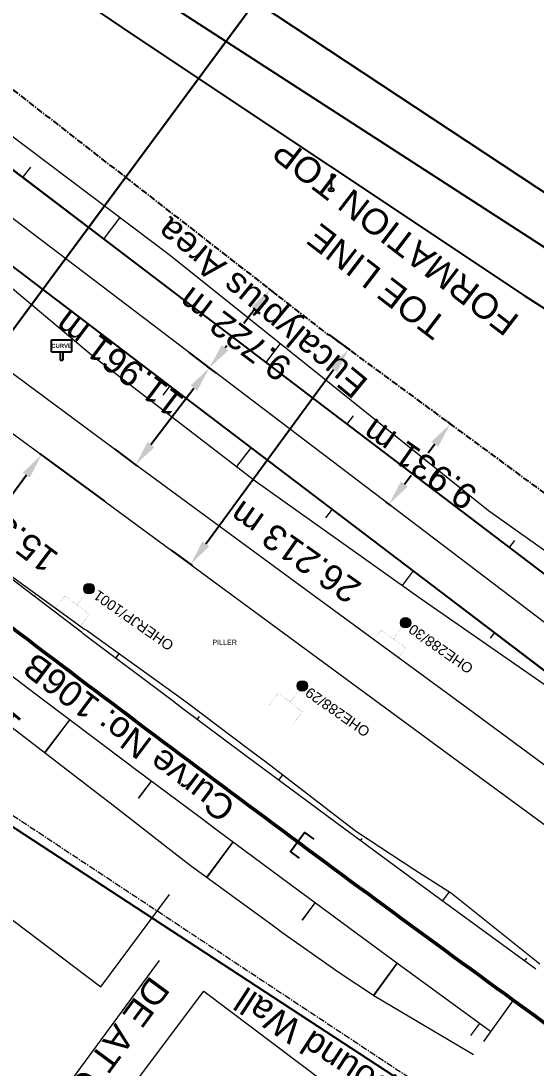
# Model space of a CAD drawing. Header units: metres. Extents: x 644418 to 1306172, y 3366650 to 6747308.
# Drawn here: x 653660.3 to 653710.9, y 3373181.7 to 3373284.4 of the extents above; entities that cross this region are included whole.
import ezdxf
from ezdxf.enums import TextEntityAlignment as Align

# ---------------------------------------------------------------- set-up
doc = ezdxf.new("R2010")
doc.units = ezdxf.units.M
doc.header["$MEASUREMENT"] = 0
doc.linetypes.add('CENTER', pattern=[2, 1.25, -0.25, 0.25, -0.25])
doc.linetypes.add('PHANTOM2', pattern=[1.25, 0.625, -0.125, 0.125, -0.125, 0.125, -0.125])
doc.layers.get('Defpoints').update_dxf_attribs({"lineweight": 0})
for name, color, linetype, lineweight in [('BOUNDARY DIMENTION', 10, 'Continuous', 0), ('Existing IR Track', 143, 'Continuous', 0), ('Existing Railway Boundary', 7, 'CENTER', 0), ('OHE MAST', 8, 'Continuous', 0), ('OHE MAST TEXT', 8, 'Continuous', 0), ('Prop TPTC Connecting line', 10, 'Continuous', 0), ('Prop- DN Curve_cont', 3, 'Continuous', 0), ('Proposed Curve_Details Connecting line', 10, 'Continuous', 0), ('PROPOSED DFCC TOE LINE', 239, 'Continuous', 0), ('PROPOSED DFCC TOE LINE - Connecting line', 239, 'Continuous', 0), ('PROPOSED DFCC TOE SLOPES', 239, 'Continuous', 0), ('PROPOSED DFCC TOE SLOPES - Connecting line', 239, 'Continuous', 0), ('PROPOSED DFCC TRACK', 1, 'Continuous', 0), ('PROPOSED GRADES IN PLAN FOR LINK LINE', 10, 'Continuous', 0)]:
    doc.layers.add(name, color=color, linetype=linetype, lineweight=lineweight)
for name, color, linetype in [('C-ROAD-CNTR-N', 92, 'Continuous'), ('COMPOUND_WALL', 251, 'Continuous'), ('CURVE_DETAILS', 251, 'Continuous'), ('DFCC Boundary', 6, 'CENTER'), ('Dimension', 10, 'Continuous'), ('IR PROPOSALS', 190, 'Continuous'), ('LAMP_POST', 7, 'Continuous'), ('MATCH LINE', 7, 'Continuous'), ('PROPOSED DFCC FORMATION LINE', 187, 'Continuous'), ('PROPOSED FORMATION LINE - Connecting line', 187, 'Continuous'), ('PROPOSED FORMATION LINE - PLAN', 187, 'Continuous'), ('SUB_ROAD_CENTRE', 34, 'Continuous'), ('SUB_ROAD_EDGE', 34, 'Continuous'), ('TBM_PILLAR', 251, 'Continuous'), ('TOPO_TEXT', 251, 'Continuous')]:
    doc.layers.add(name, color=color, linetype=linetype)
doc.styles.add('NB', font='swissbo.ttf', dxfattribs={"height": 1.5})
doc.styles.get("Standard").update_dxf_attribs({"font": 'arial.ttf'})
doc.styles.add('Style-Arial', font='arial.ttf')
doc.dimstyles.new('DIM', dxfattribs={"dimtxt": 2.5, "dimasz": 2.5, "dimexe": 0.18, "dimexo": 0.0625, "dimgap": 0.09, "dimtad": 0, "dimtih": 1, "dimtoh": 1, "dimdec": 3, "dimzin": 0, "dimdsep": 46, "dimtxsty": 'Standard', "dimcen": 0.09, "dimadec": 0, "dimazin": 0, "dimtfac": 1, "dimtdec": 3, "dimtofl": 0, "dimtmove": 0, "dimatfit": 3, "dimfxl": 1, "dimtolj": 1, "dimtzin": 0, "dimarcsym": 0})

# ---------------------------------------------------------------- blocks, each defined once
blk = doc.blocks.new('LP')
for points in [[(0, 0), (0, 1.5)], [(0.25, 1.35), (0.44, 1.35)]]:
    blk.add_lwpolyline(points)
for centre, radius, start, end in [((0.07, 0.99), 0.519, 57.6425, 97.3165), ((0.34, 1.33), 0.094, 11.7012, 168.0476)]:
    blk.add_arc(centre, radius, start, end)
blk.add_ellipse((0.35, 1.36), major_axis=(0.0017, 0.0438), ratio=0.461056, start_param=1.74022, end_param=4.575836)
at = {"extrusion": (0, 0, -1)}
blk.add_ellipse((0, 0.01), major_axis=(0.308, 0), ratio=0.400495, dxfattribs=at)
blk = doc.blocks.new('CURVE')
for p, q in [((-0.98, 0.82), (-0.98, 1.98)), ((-0.98, 1.98), (0.98, 1.98)), ((0.98, 1.98), (0.98, 0.82)), ((-0.98, 0.82), (0.98, 0.82)), ((-0.13, 0.82), (-0.13, 0)), ((-0.13, 0), (0.13, 0)), ((0.13, 0.82), (0.13, 0))]:
    blk.add_line(p, q)
at = {"style": 'NB', "width": 1.025371}
blk.add_text('CURVE', height=0.4, dxfattribs=at).set_placement((0, 1.4), align=Align.MIDDLE)
blk = doc.blocks.new('OHE MAST')
h = blk.add_hatch(color=256)
edge = h.paths.add_edge_path()
edge.add_arc((0, 0), 0.514, 0, 360)
at = {"const_width": 0.01, "flags": 128}
for points in [[(1.5, 3.5), (1.5, 2), (-1.5, 2), (-1.5, 3.5)], [(0, 2), (0, 0)]]:
    blk.add_lwpolyline(points, dxfattribs=at)
blk.add_circle((0, 0), 0.514)
blk = doc.blocks.new('*D1754')
at = {"layer": 'Defpoints', "color": 0, "transparency": 16777216}
for p in [(653676.73, 3373251.98), (653678.82, 3373250.38), (653669.49, 3373242.46)]:
    blk.add_point(p, dxfattribs=at)
at = {"layer": 'Dimension', "color": 0, "lineweight": -2, "transparency": 16777216}
for p, q in [((653676.78, 3373251.94), (653678.97, 3373250.27)), ((653673.09, 3373242.86), (653677.31, 3373248.39)), ((653669.54, 3373242.42), (653671.72, 3373240.76))]:
    blk.add_line(p, q, dxfattribs=at)
at = {"layer": 'Dimension', "color": 0, "transparency": 16777216}
for points in [[(653676.98, 3373248.65), (653677.64, 3373248.14), (653678.82, 3373250.38)], [(653672.76, 3373243.11), (653673.43, 3373242.6), (653671.58, 3373240.87)]]:
    blk.add_solid(points, dxfattribs=at)
at = {"layer": 'Dimension', "color": 0, "lineweight": 0, "transparency": 16777216, "insert": (653669.97, 3373250.77), "char_height": 2.5, "attachment_point": 5, "rotation": 143}
blk.add_mtext('\\A1;11.961 m', dxfattribs=at)
blk = doc.blocks.new('*D1499')
at = {"layer": 'Defpoints', "color": 0, "transparency": 16777216}
for p in [(653652.84, 3373229.92), (653643.05, 3373217.37), (653643.55, 3373216.98)]:
    blk.add_point(p, dxfattribs=at)
at = {"layer": 'Dimension', "color": 0, "lineweight": -2, "transparency": 16777216}
for p, q in [((653652.89, 3373229.88), (653653.48, 3373229.42)), ((653651.8, 3373227.56), (653645.09, 3373218.95)), ((653643.1, 3373217.33), (653643.69, 3373216.87))]:
    blk.add_line(p, q, dxfattribs=at)
at = {"layer": 'Dimension', "color": 0, "transparency": 16777216}
for points in [[(653651.47, 3373227.82), (653652.13, 3373227.3), (653653.34, 3373229.53)], [(653644.76, 3373219.21), (653645.42, 3373218.7), (653643.55, 3373216.98)]]:
    blk.add_solid(points, dxfattribs=at)
at = {"layer": 'Dimension', "color": 0, "lineweight": 0, "transparency": 16777216, "insert": (653654.17, 3373219.54), "char_height": 2.5, "attachment_point": 5, "rotation": 140}
blk.add_mtext('\\A1;15.915 m', dxfattribs=at)
blk = doc.blocks.new('*D1504')
at = {"layer": 'Defpoints', "color": 0, "transparency": 16777216}
for p in [(653662.34, 3373241.86), (653668.61, 3373237.26), (653659.5, 3373224.86)]:
    blk.add_point(p, dxfattribs=at)
at = {"layer": 'Dimension', "color": 0, "lineweight": -2, "transparency": 16777216}
for p, q in [((653668.55, 3373237.3), (653662.19, 3373241.97)), ((653660.86, 3373239.85), (653658.44, 3373236.56)), ((653654.71, 3373231.47), (653656.83, 3373234.35)), ((653659.45, 3373224.89), (653653.08, 3373229.56))]:
    blk.add_line(p, q, dxfattribs=at)
at = {"layer": 'Dimension', "color": 0, "transparency": 16777216}
for points in [[(653660.52, 3373240.1), (653661.2, 3373239.6), (653662.34, 3373241.86)], [(653654.37, 3373231.72), (653655.04, 3373231.22), (653653.23, 3373229.46)]]:
    blk.add_solid(points, dxfattribs=at)
at = {"layer": 'Dimension', "color": 0, "lineweight": 0, "transparency": 16777216, "insert": (653657.63, 3373235.46), "char_height": 2.5, "attachment_point": 5, "rotation": 143}
blk.add_mtext('\\A1;15.393 m', dxfattribs=at)
blk = doc.blocks.new('*D1652')
at = {"layer": 'BOUNDARY DIMENTION', "color": 0, "lineweight": -2, "transparency": 16777216}
for p, q in [((653702.16, 3373245.13), (653702.63, 3373244.78)), ((653700.97, 3373242.9), (653700.3, 3373242.03)), ((653697.97, 3373238.98), (653698.64, 3373239.86)), ((653696.13, 3373237.25), (653696.6, 3373236.89))]:
    blk.add_line(p, q, dxfattribs=at)
at = {"layer": 'BOUNDARY DIMENTION', "color": 0, "transparency": 16777216}
for points in [[(653700.64, 3373243.15), (653701.3, 3373242.65), (653702.49, 3373244.89)], [(653697.64, 3373239.24), (653698.3, 3373238.73), (653696.45, 3373237)]]:
    blk.add_solid(points, dxfattribs=at)
at = {"layer": 'Defpoints', "color": 0, "transparency": 16777216}
for p in [(653702.11, 3373245.17), (653702.49, 3373244.89), (653696.08, 3373237.28)]:
    blk.add_point(p, dxfattribs=at)
at = {"layer": 'BOUNDARY DIMENTION', "color": 0, "transparency": 16777216, "insert": (653699.47, 3373240.94), "char_height": 2.5, "attachment_point": 5, "rotation": 145}
blk.add_mtext('\\A1;9.931 m', dxfattribs=at)
blk = doc.blocks.new('*D1866')
at = {"layer": 'Defpoints', "color": 0, "linetype": 'Continuous', "ltscale": 0.5, "transparency": 16777216}
for p in [(653690.55, 3373253.66), (653692.51, 3373252.23), (653675.03, 3373232.54)]:
    blk.add_point(p, dxfattribs=at)
at = {"layer": 'DFCC Boundary', "color": 0, "linetype": 'Continuous', "lineweight": -2, "ltscale": 0.5, "transparency": 16777216}
for p, q in [((653690.6, 3373253.63), (653692.65, 3373252.12)), ((653678.47, 3373233.12), (653691.03, 3373250.21)), ((653675.08, 3373232.5), (653677.14, 3373230.99))]:
    blk.add_line(p, q, dxfattribs=at)
at = {"layer": 'DFCC Boundary', "color": 0, "linetype": 'Continuous', "ltscale": 0.5, "transparency": 16777216}
for points in [[(653690.69, 3373250.46), (653691.36, 3373249.97), (653692.51, 3373252.23)], [(653678.14, 3373233.36), (653678.81, 3373232.87), (653676.99, 3373231.1)]]:
    blk.add_solid(points, dxfattribs=at)
at = {"layer": 'DFCC Boundary', "color": 0, "linetype": 'Continuous', "ltscale": 0.5, "transparency": 16777216, "insert": (653687.25, 3373232.32), "char_height": 2.5, "attachment_point": 5, "rotation": 145}
blk.add_mtext('\\A1;26.213 m', dxfattribs=at)
blk = doc.blocks.new('*D1901')
at = {"layer": 'Defpoints', "color": 0, "transparency": 16777216}
for p in [(653684.8, 3373258.07), (653685.55, 3373257.49), (653679.58, 3373249.81)]:
    blk.add_point(p, dxfattribs=at)
at = {"layer": 'Dimension', "color": 0, "lineweight": -2, "transparency": 16777216}
for p, q in [((653685.5, 3373257.53), (653684.66, 3373258.18)), ((653683.26, 3373256.1), (653682.21, 3373254.74)), ((653680.37, 3373252.37), (653680.54, 3373252.59)), ((653679.53, 3373249.85), (653678.69, 3373250.5))]:
    blk.add_line(p, q, dxfattribs=at)
at = {"layer": 'Dimension', "color": 0, "transparency": 16777216}
for points in [[(653682.94, 3373256.35), (653683.59, 3373255.84), (653684.8, 3373258.07)], [(653680.04, 3373252.62), (653680.7, 3373252.11), (653678.83, 3373250.39)]]:
    blk.add_solid(points, dxfattribs=at)
at = {"layer": 'Dimension', "color": 0, "lineweight": 0, "transparency": 16777216, "insert": (653681.33, 3373253.7), "char_height": 2.5, "attachment_point": 5, "rotation": 143}
blk.add_mtext('\\A1;9.722 m', dxfattribs=at)

msp = doc.modelspace()

# ---------------------------------------------------------------- linework, layer by layer
at = {"layer": 'C-ROAD-CNTR-N', "color": 1, "linetype": 'Continuous', "lineweight": 50, "flags": 128}
msp.add_lwpolyline([(653708.6693, 3373188.3427), (653708.6693, 3373188.3427, -0.00555517), (653655.1861, 3373228.1309), (653651.2102, 3373231.1629), (653647.2388, 3373234.2006), (653643.2713, 3373237.2433), (653639.3068, 3373240.2902), (653635.345, 3373243.3404), (653631.385, 3373246.393), (653627.4263, 3373249.4473), (653623.4682, 3373252.5024), (653615.8844, 3373258.3565)], format="xyb", dxfattribs=at)
at = {"layer": 'C-ROAD-CNTR-N', "color": 190, "linetype": 'Continuous', "lineweight": 50, "flags": 128}
msp.add_lwpolyline([(653708.6701, 3373188.3422, -0.00555533), (653655.1854, 3373228.1314)], format="xyb", dxfattribs=at)
msp.add_lwpolyline([(653711.8028, 3373186.0683), (653710.7582, 3373186.8258), (653709.714, 3373187.5838), (653708.6701, 3373188.3422)], dxfattribs=at)
at = {"layer": 'COMPOUND_WALL', "linetype": 'Continuous'}
msp.add_polyline3d([(653536.804, 3373295.027, 269.954), (653585.704, 3373258.966, 269.671), (653640.424, 3373217.815, 269.355), (653709.645, 3373172.602, 269.692), (653678.63, 3373132.646, 269.384)], dxfattribs=at)
at = {"layer": 'DFCC Boundary', "ltscale": 0.5, "flags": 128}
msp.add_lwpolyline([(655695.597, 3371812.1897), (655640.8822, 3371912.823), (655580.0449, 3371996.7158), (655509.7792, 3372062.0857), (655426.9534, 3372113.9756), (655342.6069, 3372167.9462), (655257.8854, 3372221.2222), (655173.2688, 3372275.363), (655087.3459, 3372327.2788), (655002.8598, 3372380.6107), (654914.5097, 3372429.9473), (654741.1355, 3372529.4419), (654650.033, 3372576.4159), (654568.6995, 3372626.155), (654571.9877, 3372630.6369), (654391.4686, 3372756.327), (654377.1337, 3372736.8494), (654004.4289, 3373016.6995), (654007.7887, 3373020.6424), (653690.5739, 3373253.6486), (653690.5425, 3373253.6059), (653433.8132, 3373453.1485), (653440.7668, 3373462.5592), (653208.8394, 3373636.5534), (653216.1698, 3373646.5105), (653142.1983, 3373700.8896), (653053.6963, 3373771.1122), (652994.4341, 3373810.5255), (652929.3691, 3373859.5713), (652860.9168, 3373902.1103), (652749.6028, 3373984.4705), (652631.2396, 3374070.7175), (652636.2281, 3374078.1704), (652537.912, 3374145.7283), (652392.904, 3374241.2711), (652388.7719, 3374235.6812), (652308.569, 3374304.8076), (652315.9256, 3374314.7669), (652103.9815, 3374448.7876), (652083.1937, 3374464.1943), (652072.7494, 3374471.9329), (652052.3219, 3374487.0684), (652038.1897, 3374497.5387), (652024.0173, 3374508.0388), (652009.8347, 3374518.5254), (651995.6683, 3374529), (651981.7515, 3374539.2836), (651967.8828, 3374549.5317), (651954.6903, 3374559.2866), (651941.4997, 3374569.04), (651923.9377, 3374582.0168), (651906.3215, 3374595.0337), (651892.0868, 3374605.5547), (651877.7985, 3374616.1153), (651861.6288, 3374628.0564), (651845.5071, 3374639.9619), (651829.5757, 3374651.7544), (651824.7911, 3374655.296), (651813.6747, 3374663.5244), (651797.4592, 3374675.4968), (651792.6217, 3374679.0685), (651809.3453, 3374701.6999), (651798.0335, 3374710.0518), (651782.3495, 3374721.6444), (651766.6655, 3374733.2369), (651750.5163, 3374745.1875), (651734.3118, 3374757.179), (651717.3274, 3374769.6994), (651700.4625, 3374782.1317), (651684.6001, 3374793.8578), (651668.5938, 3374805.6902), (651652.6806, 3374817.4203), (651636.8173, 3374829.1137), (651620.9269, 3374840.8662), (651604.9647, 3374852.6718), (651588.7459, 3374864.6312), (651572.5882, 3374876.5455), (651556.6943, 3374888.2868), (651540.8409, 3374899.9983), (651524.5553, 3374912.0488), (651508.2568, 3374924.109), (651492.7938, 3374935.5157), (651477.3997, 3374946.8715), (651461.3291, 3374958.7436), (651445.2311, 3374970.6359), (651429.3555, 3374982.3615), (651413.4375, 3374994.1184), (651396.6322, 3375006.522), (651379.7761, 3375018.963), (651363.6644, 3375030.8565), (651352.7728, 3375038.8965), (651331.6522, 3375054.4784), (651315.7738, 3375066.1947), (651299.7306, 3375078.0412), (651283.6239, 3375089.9346), (651273.9044, 3375097.1057), (651264.2377, 3375104.2378), (651243.4187, 3375119.6324), (651222.5077, 3375135.095), (651201.5462, 3375150.5784), (651180.4926, 3375166.1298), (651161.7365, 3375179.9701), (651143.0969, 3375193.7244), (651126.6442, 3375205.9373), (651110.0563, 3375218.2505), (651088.7204, 3375233.9244), (651067.5473, 3375249.4788), (651049.4448, 3375262.8672), (651031.0656, 3375276.4601), (651013.3004, 3375289.5618), (650995.6557, 3375302.5748), (650975.556, 3375317.4171), (650955.4878, 3375332.2363), (650948.8014, 3375337.1771), (650951.4372, 3375340.7501), (650937.0874, 3375351.3535), (650916.0918, 3375366.8677), (650897.9224, 3375380.2929), (650879.805, 3375393.6796), (650866.8386, 3375403.2309), (650853.9116, 3375412.7532), (650835.5886, 3375426.289), (650817.2946, 3375439.8035), (650797.968, 3375454.1206), (650778.7222, 3375468.3781), (650760.7655, 3375481.6337), (650742.8011, 3375494.8949), (650723.0807, 3375509.4255), (650703.3693, 3375523.9495), (650688.6613, 3375534.8372), (650673.8463, 3375545.804), (650653.7938, 3375560.6295), (650633.6894, 3375575.4932), (650612.6421, 3375591.0542), (650592.0153, 3375606.3042), (650570.0328, 3375622.5591), (650548.5001, 3375638.4814), (650530.5234, 3375651.793), (650512.3606, 3375665.2423), (650494.7465, 3375678.2665), (650476.9008, 3375691.462), (650459.2976, 3375704.4721), (650441.3132, 3375717.7633), (650427.1261, 3375728.1319), (650413.8099, 3375737.864), (650402.677, 3375746.2697), (650389.8486, 3375755.6668), (650377.7322, 3375764.5425), (650360.7275, 3375777.1141), (650343.7744, 3375789.6482), (650325.0342, 3375803.5254), (650306.3109, 3375817.39), (650287.6225, 3375831.2124), (650268.717, 3375845.1957), (650250.337, 3375858.8009), (650231.8256, 3375872.5033), (650215.4559, 3375884.6355), (650199.261, 3375896.6381), (650189.9351, 3375903.5429), (650184.6476, 3375907.4517), (650170.3331, 3375918.0338), (650153.2211, 3375930.7288), (650135.9365, 3375943.5518), (650119.2313, 3375955.9159), (650102.3769, 3375968.3905), (650085.2738, 3375981.0461), (650068.2078, 3375993.6742), (650052.7787, 3376005.1011), (650037.4384, 3376016.4621), (650022.1728, 3376027.766), (650006.9632, 3376039.0283), (649974.7512, 3376062.8762), (649961.4537, 3376072.7117), (649948.2091, 3376082.508), (649944.476, 3376085.2722), (649918.728, 3376050.5341), (649909.4316, 3376057.4177), (649896.4092, 3376067.0604), (649893.7832, 3376069.0128), (649891.1645, 3376070.9437), (649888.4639, 3376072.9569), (649875.744, 3376082.3694), (649867.5551, 3376088.4016), (649853.4118, 3376098.8745), (649839.2513, 3376109.3603), (649829.0749, 3376116.9005), (649827.2194, 3376118.2675), (649818.0867, 3376125.0366), (649808.8566, 3376131.8779), (649793.2502, 3376143.4201), (649777.6288, 3376154.9733), (649763.6321, 3376165.3144), (649749.5741, 3376175.7007), (649733.9228, 3376187.2754), (649718.3343, 3376198.8036), (649705.3241, 3376208.4391), (649692.3703, 3376218.0327), (649678.0208, 3376228.6769), (649663.5747, 3376239.3366), (649646.4625, 3376252.0623), (649634.6272, 3376260.744), (649624.9192, 3376267.9946), (649615.0208, 3376275.3876), (649599.9831, 3376286.4834), (649588.9857, 3376294.598), (649590.032, 3376296.0132), (649586.1685, 3376298.8639), (649569.3593, 3376311.3207), (649552.641, 3376323.7102), (649537.2353, 3376335.0739), (649521.9792, 3376346.327), (649506.2408, 3376358.0035), (649490.3575, 3376369.7875), (649475.7578, 3376380.5673), (649461.1933, 3376391.3211), (649445.4753, 3376402.9572), (649429.8494, 3376414.5253), (649414.4906, 3376425.9209), (649378.3483, 3376452.6365), (649368.4603, 3376459.9984), (649352.6509, 3376471.6682), (649336.6992, 3376483.4434), (649322.3941, 3376494.1037), (649307.6557, 3376505.0862), (649290.8736, 3376517.4208), (649273.972, 3376529.8435), (649258.1992, 3376541.4854), (649242.2966, 3376553.2232), (649226.5432, 3376564.8634), (649210.8826, 3376576.435), (649195.2207, 3376588.0769), (649179.5326, 3376599.7383), (649164.9134, 3376610.5118), (649150.5177, 3376621.1205), (649135.415, 3376632.3287), (649120.2337, 3376643.5954), (649107.8929, 3376652.6743), (649095.5927, 3376661.7234), (649079.5687, 3376673.5769), (649063.4846, 3376685.4748), (649046.5651, 3376697.9756), (649029.6506, 3376710.4727), (649013.3465, 3376722.5351), (648996.9805, 3376734.6431), (648980.3936, 3376746.8979), (648963.6626, 3376759.259), (648946.7453, 3376771.7643), (648929.6945, 3376784.3682), (648913.5118, 3376796.3614), (648897.2206, 3376808.435), (648876.2496, 3376823.9678), (648855.1325, 3376839.6089), (648839.3985, 3376851.2044), (648823.6596, 3376862.8037), (648806.187, 3376875.7235), (648788.7814, 3376888.5937), (648772.4766, 3376900.6763), (648756.1277, 3376912.7915), (648748.6058, 3376918.3049), (648733.321, 3376929.6306), (648718.1841, 3376940.8501), (648694.1574, 3376958.9078), (648686.9154, 3376964.1595), (648685.9321, 3376964.8321), (648667.95, 3376978.2197), (648649.3198, 3376992.1471), (648633.5557, 3377003.8368), (648617.684, 3377015.6038), (648613.3865, 3377018.7718), (648613.1308, 3377018.4261), (648605.39, 3377024.1325), (648593.439, 3377032.9404), (648576.5994, 3377045.3816), (648559.8787, 3377057.7351), (648542.9247, 3377070.3132), (648525.9483, 3377082.908), (648511.3109, 3377093.7409), (648496.5572, 3377104.6599), (648477.562, 3377118.7172), (648458.5464, 3377132.7896), (648451.3349, 3377138.2101), (648435.5918, 3377149.862), (648422.1096, 3377159.9046), (648408.3664, 3377170.0637), (648394.6863, 3377180.1761), (648381.6588, 3377189.818), (648368.6059, 3377199.4787), (648354.1188, 3377210.196), (648339.6473, 3377220.9017), (648325.8166, 3377231.1386), (648311.9735, 3377241.3853), (648297.2469, 3377252.2824), (648283.6168, 3377262.3688), (648282.6002, 3377260.9951), (648281.5015, 3377261.8082), (648268.446, 3377271.4578), (648255.3849, 3377281.1115), (648243.3023, 3377290.0413), (648231.5826, 3377298.7116), (648230.1246, 3377299.843), (648216.137, 3377310.1827), (648202.3989, 3377320.3379), (648187.9045, 3377331.0225), (648173.4524, 3377341.7035), (648159.964, 3377351.7009), (648146.3755, 3377361.7726), (648132.3698, 3377372.1252), (648118.3132, 3377382.5155), (648104.5683, 3377392.6752), (648090.8453, 3377402.8186), (648079.0331, 3377411.5788), (648067.1746, 3377420.3734), (648052.1864, 3377431.461), (648037.1291, 3377442.5999), (648023.4384, 3377452.7367), (648009.6421, 3377462.9518), (647998.5681, 3377471.1475), (647977.6651, 3377486.6371), (647970.8013, 3377491.7424), (647954.3046, 3377504.0127), (647940.5645, 3377514.1537), (647927.1436, 3377524.0583), (647912.5029, 3377534.9198), (647897.7662, 3377545.8524), (647883.3488, 3377556.5286), (647868.9785, 3377567.1699), (647855.3948, 3377577.2425), (647841.7032, 3377587.3948), (647828.8284, 3377596.8277), (647815.9828, 3377606.2395), (647798.869, 3377618.9232), (647787.996, 3377626.9816), (647769.1212, 3377640.9619), (647756.6675, 3377650.183), (647742.624, 3377660.5991), (647728.5049, 3377671.0713), (647713.635, 3377682.0926), (647698.699, 3377693.1628), (647681.9918, 3377705.517), (647665.4025, 3377717.7839), (647652.0515, 3377727.6811), (647638.8028, 3377737.5025), (647625.2604, 3377747.546), (647611.724, 3377757.585), (647601.846, 3377764.9047), (647586.5632, 3377776.2354), (647574.9107, 3377784.8659), (647552.1318, 3377801.7377), (647544.5766, 3377807.3492), (647531.2096, 3377817.2774), (647518.7824, 3377826.4783), (647506.3678, 3377835.6698), (647493.0662, 3377845.5438), (647479.7149, 3377855.4547), (647466.3541, 3377865.3556), (647452.9886, 3377875.26), (647440.1702, 3377884.755), (647427.3392, 3377894.2595), (647421.9004, 3377898.2902), (647422.4016, 3377898.9655), (647413.1507, 3377905.8213), (647398.5546, 3377916.6386), (647385.2867, 3377926.4568), (647372.1159, 3377936.2032), (647357.4127, 3377947.1112), (647351.2811, 3377951.6601), (647330.0092, 3377967.4105), (647317.4471, 3377976.6964), (647304.414, 3377986.3606), (647291.335, 3377996.0589), (647278.7541, 3378005.3917), (647266.0777, 3378014.7954), (647252.9457, 3378024.4462), (647239.9839, 3378033.9719), (647225.7512, 3378044.5255), (647211.5179, 3378055.0796), (647196.511, 3378066.208), (647181.4966, 3378077.3419), (647167.7872, 3378087.5064), (647154.0498, 3378097.6917), (647140.7668, 3378107.5414), (647127.4862, 3378117.3893), (647113.2521, 3378127.9375), (647099.0375, 3378138.4713), (647085.0268, 3378148.8592), (647070.9977, 3378159.2608), (647056.5444, 3378169.9697), (647042.0873, 3378180.6814), (647027.5624, 3378191.4464), (647013.0728, 3378202.1851), (646999.864, 3378211.9684), (646986.6741, 3378221.7376), (646973.6148, 3378231.4185), (646960.4875, 3378241.1499), (646945.7953, 3378252.0414), (646931.0256, 3378262.9902), (646930.6274, 3378263.2852), (646951.9475, 3378292.0562)], dxfattribs=at)
at = {"layer": 'Existing IR Track', "flags": 128}
for points in [[(653488.0181, 3373385.2114), (653502.3187, 3373373.5765), (653514.8655, 3373363.3663), (653526.7472, 3373353.6788), (653539.3869, 3373343.3734), (653562.4463, 3373324.6346), (653584.7334, 3373306.5234), (653599.0791, 3373295.3269), (653612.515, 3373284.8421), (653627.2485, 3373273.8156), (653641.8511, 3373262.8869), (653656.8126, 3373251.8275), (653671.4279, 3373241.0239), (653687.812, 3373229.0084), (653704.0966, 3373217.066), (653720.3476, 3373205.0837), (653737.0212, 3373192.7897), (653750.168, 3373183.1064), (653763.8414, 3373173.0355), (653778.0731, 3373162.5772), (653790.3904, 3373153.525), (653807.9167, 3373140.5838), (653823.359, 3373129.1813), (653840.4143, 3373116.5158)], [(653497.183, 3373366.6049), (653509.1645, 3373357.306), (653522.046, 3373347.2948), (653534.8533, 3373337.3416), (653558.4666, 3373319.2198), (653582.1685, 3373301.0301), (653595.8269, 3373290.8985), (653609.5143, 3373280.7456), (653624.3092, 3373269.8326), (653639.0859, 3373258.9329), (653653.9824, 3373247.9979), (653668.7717, 3373237.1416), (653684.9994, 3373225.2137), (653701.207, 3373213.3006), (653717.549, 3373201.3001), (653733.88, 3373189.3077), (653747.3972, 3373179.3615), (653760.8472, 3373169.4647), (653775.2992, 3373158.8304), (653789.6881, 3373148.2426), (653805.1404, 3373136.8348), (653820.6059, 3373125.4168), (653837.5601, 3373112.6674), (653852.5684, 3373101.3812)]]:
    msp.add_lwpolyline(points, dxfattribs=at)
at = {"layer": 'Existing Railway Boundary', "ltscale": 0.5, "flags": 128}
msp.add_lwpolyline([(653628.6761, 3373226.8733), (653732.0673, 3373158.5276), (653745.5485, 3373148.6735), (653760.0342, 3373138.0852), (653774.4401, 3373127.5551), (653789.912, 3373116.2084), (653805.3212, 3373104.9073), (653808.4889, 3373102.5409), (653885.8236, 3373046.775), (653937.5121, 3373009.0446), (654009.4624, 3372957.2326), (654019.5839, 3372949.8026), (654012.5033, 3372941.816), (654026.357, 3372930.6958)], dxfattribs=at)
at = {"layer": 'IR PROPOSALS'}
msp.add_lwpolyline([(653687.6697, 3373202.2645), (653686.7819, 3373202.9317), (653688.1825, 3373204.7954), (653689.0704, 3373204.1282)], dxfattribs=at)
at = {"layer": 'IR PROPOSALS', "lineweight": 13, "flags": 128}
msp.add_lwpolyline([(653649.5663, 3373159.1437), (653673.9436, 3373192.2438)], dxfattribs=at)
at = {"layer": 'MATCH LINE', "linetype": 'PHANTOM2', "ltscale": 15, "const_width": 0.2}
msp.add_lwpolyline([(653686.4526, 3373290.5199), (653614.1475, 3373192.7036)], dxfattribs=at)
at = {"layer": 'Prop TPTC Connecting line', "flags": 128}
msp.add_lwpolyline([(653708.6693, 3373188.3427), (653705.7296, 3373184.2982)], dxfattribs=at)
at = {"layer": 'Proposed Curve_Details Connecting line'}
msp.add_lwpolyline([(653706.5626, 3373167.9253), (653686.2094, 3373140.8986), (653657.9401, 3373162.1874), (653678.2933, 3373189.2142)], close=True, dxfattribs=at)
at = {"layer": 'PROPOSED DFCC FORMATION LINE', "lineweight": 0, "flags": 128}
for points in [[(653848.58, 3373126.1936), (653832.6516, 3373138.2886), (653816.7233, 3373150.3836), (653800.795, 3373162.4785), (653784.8666, 3373174.5735), (653768.9383, 3373186.6685), (653753.01, 3373198.7634), (653737.0816, 3373210.8584), (653721.1533, 3373222.9534), (653705.225, 3373235.0483), (653689.2966, 3373247.1433), (653673.3683, 3373259.2383), (653657.44, 3373271.3332), (653641.5116, 3373283.4282), (653625.5833, 3373295.5232), (653618.4361, 3373300.9503), (653609.655, 3373307.6181), (653602.5078, 3373313.0453), (653593.7266, 3373319.7131), (653577.7983, 3373331.8081), (653561.87, 3373343.903), (653545.9416, 3373355.998), (653530.0133, 3373368.093)], [(653844.0444, 3373120.2205), (653828.116, 3373132.3155), (653812.1877, 3373144.4104), (653796.2594, 3373156.5054), (653780.331, 3373168.6004), (653764.4027, 3373180.6953), (653748.4744, 3373192.7903), (653732.546, 3373204.8853), (653716.6177, 3373216.9802), (653700.6894, 3373229.0752), (653684.761, 3373241.1702), (653668.8327, 3373253.2651), (653652.9044, 3373265.3601), (653636.976, 3373277.4551), (653621.0477, 3373289.5501), (653613.9005, 3373294.9772), (653605.1194, 3373301.645), (653597.9722, 3373307.0721), (653589.191, 3373313.74), (653573.2627, 3373325.835), (653557.3344, 3373337.9299), (653541.406, 3373350.0249), (653525.4777, 3373362.1199)], [(653903.113, 3373084.8439), (653896.3954, 3373089.9483), (653892.4939, 3373092.9109), (653880.4669, 3373102.0435), (653864.5385, 3373114.1385), (653848.6102, 3373126.2335), (653832.6819, 3373138.3284), (653816.7535, 3373150.4234), (653800.8252, 3373162.5184), (653784.8969, 3373174.6133), (653768.9685, 3373186.7083), (653753.0402, 3373198.8033), (653737.1119, 3373210.8982), (653721.1835, 3373222.9932), (653705.2552, 3373235.0882), (653689.3269, 3373247.1831), (653673.3985, 3373259.2781), (653657.4702, 3373271.3731), (653641.5419, 3373283.468), (653625.6135, 3373295.563), (653618.4663, 3373300.9901), (653609.6852, 3373307.658)], [(653887.8978, 3373086.8582), (653875.8708, 3373095.9908), (653859.9424, 3373108.0857), (653844.0141, 3373120.1807), (653828.0858, 3373132.2757), (653812.1574, 3373144.3706), (653796.2291, 3373156.4656), (653780.3008, 3373168.5606), (653764.3725, 3373180.6555), (653748.4441, 3373192.7505), (653732.5158, 3373204.8455), (653716.5875, 3373216.9404), (653700.6591, 3373229.0354), (653684.7308, 3373241.1304), (653668.8025, 3373253.2253), (653652.8741, 3373265.3203), (653636.9458, 3373277.4153), (653621.0175, 3373289.5102), (653613.8702, 3373294.9374)]]:
    msp.add_lwpolyline(points, dxfattribs=at)
at = {"layer": 'PROPOSED DFCC TOE LINE', "lineweight": 0}
msp.add_lwpolyline([(653762.6534, 3373179.5545), (653747.7262, 3373191.8051), (653731.9407, 3373204.0881), (653716.0923, 3373216.2884), (653699.6285, 3373227.6782), (653683.33, 3373239.2857), (653667.4647, 3373251.4635), (653652.118, 3373264.3245), (653635.9709, 3373276.1314), (653620.5133, 3373288.8462), (653613.5508, 3373294.5167), (653605.0789, 3373301.5918), (653597.7651, 3373306.7994), (653589.1593, 3373313.6982), (653573.0567, 3373325.5636), (653557.0364, 3373337.5375), (653546.3632, 3373345.7988)], dxfattribs=at)
at = {"layer": 'PROPOSED DFCC TOE LINE', "lineweight": 0, "flags": 128}
msp.add_lwpolyline([(653581.1564, 3373329.8292), (653593.9245, 3373319.9737), (653602.7128, 3373313.3153), (653610.1499, 3373308.2699), (653619.6339, 3373302.5277), (653626.875, 3373297.2243), (653643.0383, 3373285.4387), (653659.0343, 3373273.4329), (653675.0205, 3373261.4141), (653690.6389, 3373248.9109), (653706.2449, 3373236.3915), (653722.5721, 3373224.8218), (653736.8565, 3373212.2513)], dxfattribs=at)
at = {"layer": 'PROPOSED DFCC TOE LINE - Connecting line', "lineweight": 0, "flags": 128}
for points in [[(653618.5076, 3373261.7548), (653619.2099, 3373261.2377), (653626.0935, 3373255.9033), (653635.0268, 3373249.001), (653636.6442, 3373247.7563), (653647.2054, 3373239.6331), (653650.8735, 3373236.8244), (653657.5775, 3373231.272), (653666.5607, 3373224.7558), (653666.7214, 3373224.6683), (653675.5968, 3373218.3128), (653676.5388, 3373217.6104), (653682.8445, 3373212.8806), (653684.4731, 3373211.6584), (653692.4442, 3373205.5319), (653693.2664, 3373204.8909), (653699, 3373201.141), (653702.5988, 3373198.8567), (653711.262, 3373191.9099)], [(653704.7706, 3373182.9787), (653695.1275, 3373188.6569), (653691.5633, 3373191.0186), (653685.9437, 3373194.9713), (653685.109, 3373195.6025), (653676.9601, 3373201.5594), (653675.3311, 3373202.7954), (653669.092, 3373207.6692), (653668.1559, 3373208.3877), (653659.4784, 3373215.0801), (653659.3347, 3373215.1914), (653650.8477, 3373222.4325), (653644.0113, 3373227.8592), (653640.3901, 3373230.7498), (653636.8357, 3373233.4771), (653635.5182, 3373231.7625), (653627.8008, 3373237.6928), (653629.1216, 3373239.4116), (653628.1963, 3373240.1426), (653618.547, 3373246.1272), (653611.6178, 3373251.4024), (653610.975, 3373251.9966)]]:
    msp.add_lwpolyline(points, dxfattribs=at)
at = {"layer": 'PROPOSED DFCC TOE SLOPES', "linetype": 'Continuous', "lineweight": 0, "flags": 128}
for points in [[(653660.4825, 3373269.0229), (653661.2852, 3373270.08)], [(653668.4467, 3373262.9755), (653670.081, 3373265.1278)], [(653676.4108, 3373256.928), (653677.2073, 3373257.9769)], [(653684.375, 3373250.8805), (653685.813, 3373252.7743)], [(653692.3392, 3373244.833), (653692.9795, 3373245.6763)], [(653700.3033, 3373238.7855), (653701.4229, 3373240.2598)], [(653708.2675, 3373232.738), (653708.8156, 3373233.4598)]]:
    msp.add_lwpolyline(points, dxfattribs=at)
at = {"layer": 'PROPOSED DFCC TOE SLOPES', "flags": 128}
for points in [[(653666.9916, 3373254.6632), (653665.6908, 3373252.9501)], [(653674.9557, 3373248.6157), (653674.2596, 3373247.699)], [(653682.9199, 3373242.5682), (653681.4962, 3373240.6933)], [(653690.8841, 3373236.5207), (653690.2397, 3373235.6722)], [(653698.8482, 3373230.4733), (653697.7446, 3373229.0199)], [(653706.8124, 3373224.4258), (653706.3849, 3373223.8628)]]:
    msp.add_lwpolyline(points, dxfattribs=at)
at = {"layer": 'PROPOSED DFCC TOE SLOPES - Connecting line', "flags": 128}
for points in [[(653661.68, 3373227.9123), (653661.7739, 3373228.0361)], [(653669.6477, 3373221.8886), (653669.9826, 3373222.333)], [(653665.0993, 3373215.8625), (653662.6554, 3373212.6299)], [(653665.1087, 3373215.8554), (653662.6747, 3373212.615)], [(653677.6332, 3373215.8905), (653677.8486, 3373216.1784)], [(653685.6408, 3373209.9218), (653686.0376, 3373210.4559)], [(653673.1044, 3373209.8496), (653671.8464, 3373208.1749)], [(653673.1156, 3373209.8412), (653671.8636, 3373208.1616)], [(653681.1333, 3373203.8649), (653678.549, 3373200.3979)], [(653681.1427, 3373203.858), (653678.5692, 3373200.3831)], [(653693.667, 3373203.9774), (653693.8291, 3373204.1971)], [(653701.7129, 3373198.0614), (653702.3917, 3373198.9881)], [(653689.1787, 3373197.9064), (653687.9101, 3373196.1934)], [(653689.1893, 3373197.8986), (653687.9267, 3373196.1815)], [(653697.2458, 3373191.9747), (653694.9115, 3373188.8001)], [(653697.2568, 3373191.9666), (653694.9348, 3373188.7846)], [(653709.7806, 3373192.174), (653709.9928, 3373192.4657)], [(653705.3347, 3373186.0718), (653704.4605, 3373184.8739)], [(653705.3441, 3373186.065), (653704.4742, 3373184.8652)]]:
    msp.add_lwpolyline(points, dxfattribs=at)
at = {"layer": 'PROPOSED DFCC TRACK', "color": 12, "flags": 128}
msp.add_lwpolyline([(653890.1959, 3373089.8846), (653472.2157, 3373407.2722)], dxfattribs=at)
at = {"layer": 'PROPOSED FORMATION LINE - Connecting line', "lineweight": 0, "flags": 128}
for points in [[(653710.874, 3373191.3762), (653701.9102, 3373197.9166), (653698.4799, 3373200.4331), (653692.9706, 3373204.4903), (653692.1322, 3373205.1095), (653684.0555, 3373211.097), (653682.4218, 3373212.3132), (653676.1054, 3373217.0318), (653675.1648, 3373217.7367), (653666.4433, 3373224.3001), (653666.2989, 3373224.4092), (653657.4577, 3373231.1146), (653650.5436, 3373236.3933), (653646.876, 3373239.2038), (653636.314, 3373247.3278), (653634.6975, 3373248.574), (653625.7597, 3373255.4709), (653618.866, 3373260.7922), (653618.1759, 3373261.325)], [(653706.4351, 3373185.2689), (653697.4487, 3373191.8259), (653694.0098, 3373194.3486), (653688.4866, 3373198.4161), (653687.646, 3373199.0368), (653679.549, 3373205.0394), (653677.9112, 3373206.2587), (653671.5789, 3373210.9892), (653670.636, 3373211.6958), (653661.8925, 3373218.2758), (653661.7477, 3373218.3852), (653652.8842, 3373225.1074), (653645.9546, 3373230.398), (653642.2803, 3373233.2137), (653631.705, 3373241.3479), (653630.0873, 3373242.5951), (653621.1462, 3373249.4944), (653614.2526, 3373254.8157), (653613.5624, 3373255.3485)]]:
    msp.add_lwpolyline(points, dxfattribs=at)
at = {"layer": 'PROPOSED GRADES IN PLAN FOR LINK LINE', "linetype": 'Continuous', "lineweight": 0}
msp.add_lwpolyline([(653636.8274, 3373176.1244), (653654.7024, 3373199.8229), (653668.1861, 3373189.6531), (653674.9226, 3373198.7084)], dxfattribs=at)
at = {"layer": 'SUB_ROAD_CENTRE', "linetype": 'Continuous'}
msp.add_polyline3d([(653939.03, 3373115.035, 268.756), (653904.956, 3373136.751, 268.914), (653874.656, 3373156.415, 269.025), (653824.957, 3373188.627, 269.113), (653789.479, 3373211.694, 268.99), (653751.469, 3373236.462, 268.933), (653712.36, 3373261.813, 268.948), (653674.043, 3373286.603, 268.736), (653640.947, 3373308.114, 268.837), (653608.18, 3373329.331, 268.857), (653571.954, 3373352.8, 268.887), (653568.5561, 3373354.9991, 268.89)], dxfattribs=at)
at = {"layer": 'SUB_ROAD_EDGE', "linetype": 'Continuous'}
for points in [[(653941.371, 3373118.603, 268.725), (653907.589, 3373140.404, 268.808), (653826.068, 3373193.5, 268.942), (653791.812, 3373215.729, 268.864), (653753.832, 3373240.056, 268.794), (653714.439, 3373265.803, 268.809), (653676.888, 3373290.618, 268.597), (653643.516, 3373311.864, 268.73), (653610.555, 3373333.503, 268.708), (653575.132, 3373356.241, 268.749)], [(653570.515, 3373350.045, 268.853), (653606.288, 3373325.22, 268.802), (653638.866, 3373305.021, 268.7), (653671.498, 3373282.924, 268.612), (653709.722, 3373257.484, 268.738), (653743.424, 3373235.952, 268.842), (653748.528, 3373232.602, 268.84), (653786.976, 3373207.873, 268.843), (653823.016, 3373184.681, 268.933), (653838.122, 3373174.24, 268.879), (653871.957, 3373152.717, 268.857), (653901.184, 3373133.7, 268.811), (653936.789, 3373110.912, 268.673)]]:
    msp.add_polyline3d(points, dxfattribs=at)

# ---------------------------------------------------------------- block references
at = {"layer": 'CURVE_DETAILS', "linetype": 'Continuous'}
msp.add_blockref('CURVE', (653664.322, 3373251.145, 268.824), dxfattribs=at)
at = {"layer": 'LAMP_POST', "linetype": 'Continuous'}
msp.add_blockref('LP', (653690.812, 3373267.846, 269.831), dxfattribs=at)
at = {"layer": 'OHE MAST', "color": 2, "rotation": 143.3908318566117}
for p in [(653667.014, 3373228.718), (653698.094, 3373225.38), (653687.958, 3373219.177)]:
    msp.add_blockref('OHE MAST', p, dxfattribs=at)

# ---------------------------------------------------------------- texts
at = {"layer": 'IR PROPOSALS', "lineweight": 13, "insert": (653674.0555, 3373190.1198), "char_height": 2.5, "width": 57.615986, "attachment_point": 4, "rotation": 233.649422, "line_spacing_factor": 0.648, "style": 'Style-Arial'}
msp.add_mtext('\\A1;DE AT {\\A0;CH:288947.665m}', dxfattribs=at)
at = {"layer": 'OHE MAST TEXT'}
for s, p in [('OHERJP/1001', (653671.3945, 3373225.6003)), ('OHE288/30', (653701.5573, 3373222.8063)), ('OHE288/29', (653691.4213, 3373216.6033))]:
    msp.add_text(s, height=1, rotation=145, dxfattribs=at).set_placement(p, align=Align.MIDDLE_CENTER)
at = {"layer": 'Prop- DN Curve_cont', "color": 1, "style": 'Style-Arial'}
msp.add_text('Curve No: 106B', height=2.5, rotation=142.992722, dxfattribs=at).set_placement((653681.5898, 3373207.6226))
at = {"layer": 'PROPOSED DFCC TOE LINE', "lineweight": 0}
msp.add_text('TOE LINE', height=2.5, rotation=142.504455, dxfattribs=at).set_placement((653689.7186, 3373264.6942, 268.6608), align=Align.RIGHT)
at = {"layer": 'PROPOSED FORMATION LINE - PLAN', "lineweight": 0}
msp.add_text('FORMATION TOP', height=2.5, rotation=142.504455, dxfattribs=at).set_placement((653686.3157, 3373273.0621, 268.6608), align=Align.RIGHT)
at = {"layer": 'TBM_PILLAR'}
msp.add_text('PILLER', height=0.5, dxfattribs=at).set_placement((653679.124, 3373223.209, 269.444))
at = {"layer": 'TOPO_TEXT'}
for s, rotation, p in [('Eucalyptus Area', 140.42523, (653694.573, 3373249.1288)), ('Compound Wall', 146.848682, (653703.2135, 3373176.1733))]:
    msp.add_text(s, height=2.5, rotation=rotation, dxfattribs=at).set_placement(p)

# ---------------------------------------------------------------- dimensions: what is measured, and where the dimension line sits
at = {"layer": 'BOUNDARY DIMENTION'}
dim = msp.add_aligned_dim(p1=(653696.081, 3373237.2831), p2=(653702.1144, 3373245.1717), distance=-0.4677, dimstyle='DIM', override={"dimpost": ' m'}, dxfattribs=at)
dim.commit()
dim.dimension.update_dxf_attribs({"geometry": '*D1652', "text_midpoint": (653699.4692, 3373240.9433), "text_rotation": 145})
at = {"layer": 'DFCC Boundary', "linetype": 'Continuous', "ltscale": 0.5}
dim = msp.add_linear_dim(base=(653692.5089, 3373252.2273), p1=(653675.0342, 3373232.5385), p2=(653690.5521, 3373253.6646), angle=53.701312, dimstyle='DIM', override={"dimpost": ' m', "dimtmove": 2}, dxfattribs=at)
dim.commit()
dim.dimension.update_dxf_attribs({"geometry": '*D1866', "text_midpoint": (653687.2539, 3373232.3194), "dimtype": 129, "text_rotation": 145})
at = {"layer": 'Dimension', "color": 10, "lineweight": 0}
for base, p1, p2, angle, override, picture, middle, turn in [((653684.7984, 3373258.0704), (653679.5811, 3373249.8121), (653685.5475, 3373257.4883), 52.143892, {"dimpost": ' m', "dimtmove": 2}, '*D1901', (653681.3327, 3373253.6961), 143), ((653678.8237, 3373250.3834), (653669.4884, 3373242.4576), (653676.7325, 3373251.9752), 52.724177, {"dimpost": ' m', "dimtmove": 2}, '*D1754', (653669.9682, 3373250.7674), 143), ((653662.3387, 3373241.8642), (653659.4962, 3373224.8556), (653668.6052, 3373237.2639), 53.717284, {"dimpost": ' m'}, '*D1504', (653657.6344, 3373235.456), 143), ((653643.5486, 3373216.9828), (653652.8434, 3373229.9174), (653643.0522, 3373217.3701), 232.033739, {"dimpost": ' m', "dimtmove": 2}, '*D1499', (653654.1693, 3373219.5367), 140)]:
    dim = msp.add_linear_dim(base=base, p1=p1, p2=p2, angle=angle, dimstyle='DIM', override=override, dxfattribs=at)
    dim.commit()
    dim.dimension.update_dxf_attribs({"geometry": picture, "text_midpoint": middle, "dimtype": 129, "text_rotation": turn})

doc.saveas('drawing.dxf')
